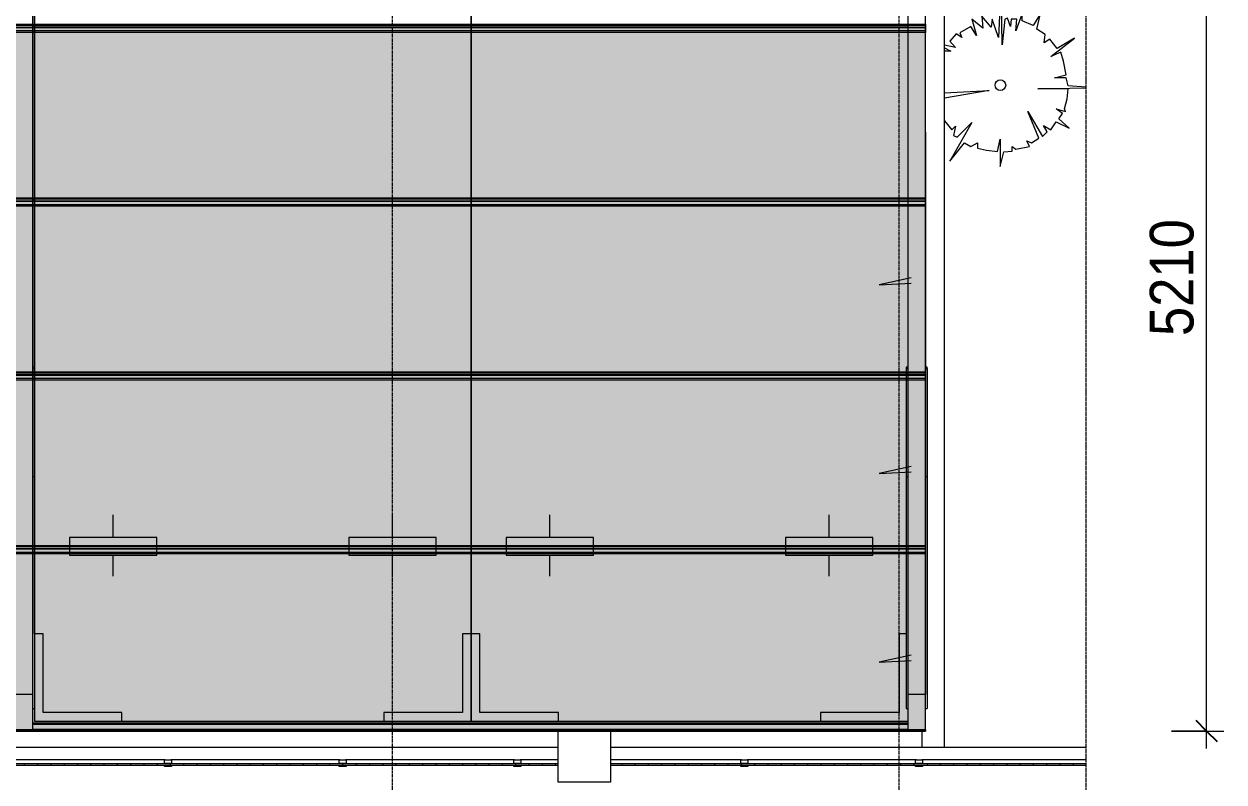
# Model space of a CAD drawing. Header units: millimetres. Extents: x -77355 to 26321, y -760 to 17156.
# Drawn here: x 19451 to 26321, y 7888 to 12227 of the extents above; entities that cross this region are included whole.
import ezdxf

# ---------------------------------------------------------------- set-up
doc = ezdxf.new("R2010")
doc.units = ezdxf.units.MM
for name, pattern in [('Dash - Tight', [4.5, 3, -1.5]), ('Grid Line', [22.225, 12.7, -3.175, 3.175, -3.175]), ('Hidden', [7.14375, 4.7625, -2.38125])]:
    doc.linetypes.add(name, pattern=pattern)
for name, color, linetype, lineweight in [('A-ANNO-DIMS', 211, 'Continuous', 9), ('A-ANNO-DIMS-100', 211, 'Continuous', 9), ('A-DETL-GENF-3', 10, 'Continuous', 9), ('A-DETL-GENF-4', 92, 'Dash - Tight', 9), ('A-DETL-GENF-5', 92, 'Hidden', 18), ('A-DETL-THIN', 151, 'Continuous', 9), ('A-FLOR-1', 192, 'Continuous', 9), ('A-FLOR-HRAL-3', 11, 'Continuous', 9), ('A-GLAZ-CURT-3', 52, 'Continuous', 9), ('A-GLAZ-CWMG-3', 51, 'Continuous', 9), ('A-WALL-2', 113, 'Continuous', 9), ('C-PRKG', 70, 'Continuous', 9), ('G-IMPT-1', 8, 'Continuous', 9), ('L-PLNT-1', 253, 'Continuous', 9), ('S-COLS-1', 52, 'Continuous', 9), ('S-GRID-1', 1, 'Grid Line', 9)]:
    doc.layers.add(name, color=color, linetype=linetype, lineweight=lineweight)
doc.layers.add('A-GLAZ-CWMG-4', color=51, linetype='Continuous', lineweight=9, transparency=0.5)
doc.styles.add('UTM Avo_1', font='', dxfattribs={"width": 0.9, "height": 250})
doc.styles.get('UTM Avo_1').set_extended_font_data('UTM Avo')
doc.dimstyles.new('1_Dim_chi_tiet_2_5_1', dxfattribs={"dimscale": 304.8, "dimtxt": 249.825237, "dimasz": 0.393701, "dimexe": 0.328084, "dimexo": 0.0625, "dimgap": 0.032808, "dimtad": 1, "dimdec": 0, "dimrnd": 5, "dimzin": 0, "dimdsep": 46, "dimtxsty": 'UTM Avo_1', "dimblk1": 'OBLIQUE', "dimblk2": 'OBLIQUE', "dimsah": 1, "dimcen": 0.09, "dimdle": 0.328084, "dimazin": 0, "dimtfac": 1, "dimtdec": 4, "dimtix": 1, "dimtmove": 0, "dimatfit": 3, "dimfxl": 0.656168, "dimfxlon": 1, "dimtvp": 1, "dimtolj": 1, "dimtzin": 0, "dimarcsym": 2})
pattern_1 = [(180, (609.6, 0), (-2e-15, 13), []), (90, (609.6, 0), (76, -5e-15), [])]
pattern_2 = [(63.321, (1193.5, -68.13), (-0.0041, 1010.9596), [353.567, -1909.264]), (63.321, (177.5, -68.13), (-0.0041, 1010.9596), [353.567, -1909.264]), (63.321, (1679.87, 127.2), (-0.0041, 1010.9596), [353.567, -1909.264]), (63.321, (663.87, 127.2), (-0.0041, 1010.9596), [353.567, -1909.264]), (63.321, (1606.26, 58.24), (-0.0041, 1010.9596), [353.567, -1909.264]), (63.321, (590.26, 58.24), (-0.0041, 1010.9596), [353.567, -1909.264]), (63.321, (1531.2, 453.1), (-0.0041, 1010.9596), [171.85, -2090.981]), (63.321, (515.2, 453.1), (-0.0041, 1010.9596), [171.85, -2090.981]), (63.321, (1482.15, 392), (-0.0041, 1010.9596), [353.567, -1909.264]), (63.321, (466.15, 392), (-0.0041, 1010.9596), [353.567, -1909.264]), (63.321, (1490.8, 435.86), (-0.0041, 1010.9596), [353.567, -1909.264]), (63.321, (474.8, 435.86), (-0.0041, 1010.9596), [353.567, -1909.264]), (63.321, (1080.9, 243.4), (-0.0041, 1010.9596), [353.567, -1909.264]), (63.321, (64.9, 243.4), (-0.0041, 1010.9596), [353.567, -1909.264]), (63.321, (1089.56, 295.1), (-0.0041, 1010.9596), [353.567, -1909.264]), (63.321, (73.56, 295.1), (-0.0041, 1010.9596), [353.567, -1909.264]), (63.321, (1091.9, 332.38), (-0.0041, 1010.9596), [353.567, -1909.264]), (63.321, (75.9, 332.38), (-0.0041, 1010.9596), [353.567, -1909.264])]

# ---------------------------------------------------------------- blocks, each defined once
blk = doc.blocks.new('NBS_CLDPhysicalSecuritySystems_MtlMeshPnlFncngSym_CLDModsecSecurusS3_InfillPanel - NBS_CLDPhysicalSecuritySystems_MtlMeshPnlFncngSym_CLDModsecSecurusS2_InfillPanel-2369496-TKCS_NHÀ XE 3 - MẶT BẰNG MÁI')
at = {"layer": 'A-FLOR-HRAL-3'}
h = blk.add_hatch(dxfattribs=at)
h.set_pattern_fill('FP_43', color=256, style=0, pattern_type=2)
h.set_pattern_definition(pattern_1)
h.paths.add_polyline_path([(3731.4, 6), (1279.3, 6), (1279.3, -6), (4000, -6), (4000, 6)])
for p, q in [((1279.3, 6), (4000, 6)), ((2214, 11), (2254, 11)), ((2214, 6), (2214, 11)), ((2254, 6), (2214, 6)), ((2254, 11), (2254, 6)), ((3214, 11), (3254, 11)), ((3214, 6), (3214, 11)), ((3254, 6), (3214, 6)), ((3254, 11), (3254, 6)), ((4000, -6), (1279.3, -6)), ((1279.3, -27), (2218, -27)), ((2214, -6), (2254, -6)), ((2214, -23), (2214, -6)), ((2250, -27), (2218, -27)), ((2250, -27), (3218, -27)), ((2254, -6), (2254, -23)), ((3214, -6), (3254, -6)), ((3214, -23), (3214, -6)), ((3250, -27), (3218, -27)), ((3250, -27), (4000, -27)), ((3254, -6), (3254, -23))]:
    blk.add_line(p, q, dxfattribs=at)
for centre, start, end in [((2218, -23), 180, 270), ((2250, -23), 270, 0), ((3218, -23), 180, 270), ((3250, -23), 270, 360)]:
    blk.add_arc(centre, 4, start, end, dxfattribs=at)
blk = doc.blocks.new('NBS_CLDPhysicalSecuritySystems_MtlMeshPnlFncngSym_CLDModsecSecurusS3_InfillPanel - NBS_CLDPhysicalSecuritySystems_MtlMeshPnlFncngSym_CLDModsecSecurusS2_InfillPanel-V48-TKCS_NHÀ XE 3 - MẶT BẰNG MÁI')
at = {"layer": 'A-FLOR-HRAL-3'}
h = blk.add_hatch(dxfattribs=at)
h.set_pattern_fill('FP_43', color=256, style=0, pattern_type=2)
h.set_pattern_definition(pattern_1)
h.paths.add_polyline_path([(4000, 6), (0, 6), (0, -6), (4000, -6)])
for p, q in [((0, 6), (4000, 6)), ((214, 11), (254, 11)), ((214, 6), (214, 11)), ((254, 6), (214, 6)), ((254, 11), (254, 6)), ((1214, 11), (1254, 11)), ((1214, 6), (1214, 11)), ((1254, 6), (1214, 6)), ((1254, 11), (1254, 6)), ((2214, 11), (2254, 11)), ((2214, 6), (2214, 11)), ((2254, 6), (2214, 6)), ((2254, 11), (2254, 6)), ((3214, 11), (3254, 11)), ((3214, 6), (3214, 11)), ((3254, 6), (3214, 6)), ((3254, 11), (3254, 6)), ((4000, -6), (0, -6)), ((0, -27), (218, -27)), ((214, -6), (254, -6)), ((214, -23), (214, -6)), ((250, -27), (218, -27)), ((250, -27), (1218, -27)), ((254, -6), (254, -23)), ((1214, -6), (1254, -6)), ((1214, -23), (1214, -6)), ((1250, -27), (1218, -27)), ((1250, -27), (2218, -27)), ((1254, -6), (1254, -23)), ((2214, -6), (2254, -6)), ((2214, -23), (2214, -6)), ((2250, -27), (2218, -27)), ((2250, -27), (3218, -27)), ((2254, -6), (2254, -23)), ((3214, -6), (3254, -6)), ((3214, -23), (3214, -6)), ((3250, -27), (3218, -27)), ((3250, -27), (4000, -27)), ((3254, -6), (3254, -23))]:
    blk.add_line(p, q, dxfattribs=at)
for centre, start, end in [((218, -23), 180, 270), ((250, -23), 270, 0), ((1218, -23), 180, 270), ((1250, -23), 270, 0), ((2218, -23), 180, 270), ((2250, -23), 270, 0), ((3218, -23), 180, 270), ((3250, -23), 270, 360)]:
    blk.add_arc(centre, 4, start, end, dxfattribs=at)
blk = doc.blocks.new('CAY MAI VAN PHUC - CAY DUC SOC_dwg-V51-TKCS_NHÀ XE 3 - MẶT BẰNG MÁI')
at = {"layer": 'G-IMPT-1', "flags": 128}
for points in [[(32.8, 479.5), (12.9, 293.4), (6.2, 771.8), (-13.8, 346.6), (-60.3, 479.5), (-67, 419.7), (-133.5, 499.4), (-126.8, 413), (-206.6, 479.5), (-173.4, 359.9), (-213.3, 426.3), (-293.1, 379.8), (-279.8, 346.6), (-319.7, 373.2), (-366.2, 320), (-326.3, 273.5), (-404.1, 291.2)], [(620.4, -14.7), (491.7, -5.6), (478.4, 54.2), (391.9, 54.2), (478.4, 74.2), (458.4, 173.8), (438.5, 240.3), (365.3, 207.1), (538.2, 340), (411.9, 266.9), (358.7, 333.3), (318.8, 306.7), (325.4, 366.5), (265.6, 406.4), (292.2, 519.4), (239, 433), (159.2, 466.2), (159.2, 519.4), (112.6, 393.1), (119.3, 479.5), (79.4, 479.5), (72.7, 426.3), (52.8, 486.1), (32.8, 479.5)], [(-404.1, 270.5), (-359.6, 246.9), (-404.1, 246.9)], [(-404.1, -258), (-352.9, -324.5), (-326.3, -297.9), (-339.6, -364.4), (-313, -377.6), (-206.6, -271.3), (-366.2, -550.4), (-259.8, -417.5), (-213.3, -444.1), (-166.7, -417.5), (-166.7, -457.4), (-100.2, -470.7), (-19.9, -481.4), (-0.5, -390.9), (-0.5, -590.3), (26.2, -484), (86, -477.3), (86, -444.1), (112.6, -464), (212.4, -444.1), (192.4, -404.2), (225.7, -417.5), (278.9, -384.3), (199.1, -191.6), (305.5, -371), (338.7, -337.8), (312.1, -291.3), (365.3, -324.5), (405.2, -264.7), (498.3, -311.2), (425.2, -244.8), (451.8, -204.9), (405.2, -171.7), (471.7, -191.6), (465.1, -171.7), (485, -98.6), (491.7, -25.5), (272.2, -25.5), (620.4, -19.8)], [(-404.1, -55), (-80.3, -38.8), (-404.1, -93.6)]]:
    blk.add_lwpolyline(points, dxfattribs=at)
at = {"layer": 'G-IMPT-1'}
blk.add_circle((0, 0), 38.6, dxfattribs=at)
blk = doc.blocks.new('CAY MAI VAN PHUC - CAY BONG TRANG-V52-TKCS_NHÀ XE 3 - MẶT BẰNG MÁI')
at = {"xscale": 0.7894736842105263, "yscale": 0.7894736842105263, "zscale": 0.7894736842105263}
blk.add_blockref('CAY MAI VAN PHUC - CAY DUC SOC_dwg-V51-TKCS_NHÀ XE 3 - MẶT BẰNG MÁI', (0, 0), dxfattribs=at)
blk = doc.blocks.new('CAY MAI VAN PHUC - CAY DUC SOC_dwg-2256080-TKCS_NHÀ XE 3 - MẶT BẰNG MÁI')
at = {"layer": 'G-IMPT-1', "flags": 128}
blk.add_lwpolyline([(-646.3, -29.5), (-878.3, -78.6), (-646.3, -67.1)], dxfattribs=at)
blk = doc.blocks.new('CAY MAI VAN PHUC - CAY BONG TRANG-2256081-TKCS_NHÀ XE 3 - MẶT BẰNG MÁI')
at = {"xscale": 0.7894736842105263, "yscale": 0.7894736842105263, "zscale": 0.7894736842105263}
blk.add_blockref('CAY MAI VAN PHUC - CAY DUC SOC_dwg-2256080-TKCS_NHÀ XE 3 - MẶT BẰNG MÁI', (0, 0), dxfattribs=at)
blk = doc.blocks.new('TRỤ ĐỂ XE ĐẦU HỒI - TRỤ ĐỂ XE ĐẦU HỒI-V55-TKCS_NHÀ XE 3 - MẶT BẰNG MÁI')
at = {"layer": 'S-COLS-1'}
for p, q in [((-60, -1349.5), (-60, -20)), ((-50, -20), (-60, -20)), ((60, -20), (50, -20)), ((60, -906), (60, -20)), ((-50, -100), (-50, -906)), ((50, -906), (50, -100)), ((-50, -906), (-50, -934.2)), ((-50, -934.2), (-50, -935.4)), ((-50, -935.4), (-50, -953.7)), ((-50, -953.7), (-50, -1901)), ((50, -934.2), (50, -906)), ((50, -935.4), (50, -934.2)), ((50, -953.7), (50, -935.4)), ((50, -1901), (50, -953.7)), ((60, -934.2), (60, -906)), ((60, -935.4), (60, -934.2)), ((60, -953.7), (60, -935.4)), ((60, -1349.5), (60, -953.7)), ((-60, -1966.3), (-60, -1349.5)), ((-50, -1349.5), (-60, -1349.5)), ((60, -1349.5), (50, -1349.5)), ((60, -1901), (60, -1349.5)), ((-50, -1901), (-50, -1929.3)), ((50, -1929.3), (50, -1901)), ((60, -1929.3), (60, -1901)), ((-50, -1966.3), (-60, -1966.3)), ((-60, -1966.3), (-60, -1975.4)), ((-60, -1975.4), (-50, -1975.4)), ((-50, -1929.3), (-50, -1930.5)), ((-50, -1930.5), (-50, -1948.8)), ((-50, -1948.8), (-50, -2896.1)), ((50, -1930.5), (50, -1929.3)), ((50, -1948.8), (50, -1930.5)), ((50, -2896.1), (50, -1948.8)), ((60, -1966.3), (50, -1966.3)), ((50, -1975.4), (60, -1975.4)), ((60, -1930.5), (60, -1929.3)), ((60, -1948.8), (60, -1930.5)), ((60, -1966.3), (60, -1948.8)), ((60, -1975.4), (60, -1966.3)), ((-50, -2896.1), (-50, -2924.3)), ((-50, -2924.3), (-50, -2925.5)), ((-50, -2925.6), (-50, -2943.8)), ((-50, -2943.8), (-50, -3891.1)), ((50, -2924.3), (50, -2896.1)), ((50, -2925.5), (50, -2924.3)), ((50, -2943.8), (50, -2925.6)), ((50, -3891.1), (50, -2943.8)), ((-50, -3891.1), (-50, -3938.9)), ((50, -3938.9), (50, -3891.1)), ((-50, -3938.9), (-50, -5051.2)), ((50, -5051.2), (50, -3938.9))]:
    blk.add_line(p, q, dxfattribs=at)
blk = doc.blocks.new('TRỤ ĐỂ XE ĐẦU HỒI - TRỤ ĐỂ XE ĐẦU HỒI-V59-TKCS_NHÀ XE 3 - MẶT BẰNG MÁI')
at = {"layer": 'S-COLS-1'}
for p, q in [((-60, -906), (-60, -20)), ((-50, -20), (-60, -20)), ((-50, -100), (-50, -906)), ((-60, -934.2), (-60, -906)), ((-60, -935.4), (-60, -934.2)), ((-60, -953.7), (-60, -935.4)), ((-60, -1349.5), (-60, -953.7)), ((-50, -906), (-50, -934.2)), ((-50, -934.2), (-50, -935.4)), ((-50, -935.4), (-50, -953.7)), ((-50, -953.7), (-50, -1901)), ((-60, -1901), (-60, -1349.5)), ((-50, -1349.5), (-60, -1349.5)), ((-60, -1929.3), (-60, -1901)), ((-50, -1901), (-50, -1929.3)), ((-60, -1930.5), (-60, -1929.3)), ((-60, -1948.8), (-60, -1930.5)), ((-60, -1966.3), (-60, -1948.8)), ((-50, -1966.3), (-60, -1966.3)), ((-60, -1966.3), (-60, -1975.4)), ((-60, -1975.4), (-50, -1975.4)), ((-50, -1929.3), (-50, -1930.5)), ((-50, -1930.5), (-50, -1948.8)), ((-50, -1948.8), (-50, -2896.1)), ((-50, -2896.1), (-50, -2924.3)), ((-50, -2924.3), (-50, -2925.5)), ((-50, -2925.6), (-50, -2943.8)), ((-50, -2943.8), (-50, -3891.1)), ((-50, -3891.1), (-50, -3938.9)), ((-50, -3938.9), (-50, -5051.2))]:
    blk.add_line(p, q, dxfattribs=at)
blk = doc.blocks.new('System Panel - Glazed-2550684-TKCS_NHÀ XE 3 - MẶT BẰNG MÁI')
at = {"layer": 'A-GLAZ-CURT-3'}
h = blk.add_hatch(dxfattribs=at)
h.set_pattern_fill('FP_45', color=256, style=0, pattern_type=2)
h.set_pattern_definition([(11.254, (1193.51, 9366.73), (0.00023, 101.08576), [161.862, -874.057]), (11.254, (177.51, 9366.73), (0.00023, 101.08576), [161.862, -874.057]), (11.254, (1679.87, 9386.26), (0.00023, 101.08576), [161.862, -874.057]), (11.254, (663.87, 9386.26), (0.00023, 101.08576), [161.862, -874.057]), (11.254, (1606.26, 9379.37), (0.00023, 101.08576), [161.862, -874.057]), (11.254, (590.26, 9379.37), (0.00023, 101.08576), [161.862, -874.057]), (11.254, (1531.22, 9418.85), (0.00023, 101.08576), [78.673, -957.247]), (11.254, (515.22, 9418.85), (0.00023, 101.08576), [78.673, -957.247]), (11.254, (1482.15, 9412.74), (0.00023, 101.08576), [161.862, -874.057]), (11.254, (466.15, 9412.74), (0.00023, 101.08576), [161.862, -874.057]), (11.254, (1490.81, 9417.13), (0.00023, 101.08576), [161.862, -874.057]), (11.254, (474.81, 9417.13), (0.00023, 101.08576), [161.862, -874.057]), (11.254, (1080.9, 9397.88), (0.00023, 101.08576), [161.862, -874.057]), (11.254, (64.9, 9397.88), (0.00023, 101.08576), [161.862, -874.057]), (11.254, (1089.56, 9403.05), (0.00023, 101.08576), [161.862, -874.057]), (11.254, (73.56, 9403.05), (0.00023, 101.08576), [161.862, -874.057]), (11.254, (1091.89, 9406.78), (0.00023, 101.08576), [161.862, -874.057]), (11.254, (75.89, 9406.78), (0.00023, 101.08576), [161.862, -874.057])])
h.paths.add_polyline_path([(115103.5, 9222.5), (115103.5, 9223.7), (89452.6, 9223.7), (89452.6, 9222.5), (112703.5, 9222.5)])
h = blk.add_hatch(dxfattribs=at)
h.set_pattern_fill('FP_44', color=256, style=0, pattern_type=2)
h.set_pattern_definition(pattern_2)
h.paths.add_polyline_path([(115103.5, 8187.6), (115103.5, 8188.2), (115003.5, 8188.2), (115003.5, 8227), (109993.3, 8227), (109993.3, 8188.2), (109893.3, 8188.2), (109893.3, 8227), (104883.1, 8227), (104883.1, 8188.2), (104783.1, 8188.2), (104783.1, 8227), (99772.9, 8227), (99772.9, 8188.2), (99672.9, 8188.2), (99672.9, 8227), (94662.8, 8227), (94662.8, 8188.2), (94562.8, 8188.2), (94562.8, 8227), (89552.6, 8227), (89552.6, 8188.2), (115003.5, 8187.6)])
h.paths.add_polyline_path([(115103.5, 9194.2), (115103.5, 9222.5), (89452.6, 9222.5), (89452.6, 9194.2), (112703.5, 9194.2)])
h = blk.add_hatch(dxfattribs=at)
h.set_pattern_fill('FP_44', color=256, style=0, pattern_type=2)
h.set_pattern_definition(pattern_2)
h.paths.add_polyline_path([(102302.8, 8227), (104783.1, 8227), (104783.1, 8388.2), (104883.1, 8388.2), (104883.1, 8227), (109893.3, 8227), (109893.3, 8388.2), (109993.3, 8388.2), (109993.3, 8227), (115003.5, 8227), (115003.5, 8388.2), (115103.5, 8388.2), (115103.5, 9194.2), (89452.6, 9194.2), (89452.6, 8388.2), (89552.6, 8388.2), (89552.6, 8227), (94562.8, 8227), (94562.8, 8388.2), (94662.8, 8388.2), (94662.8, 8227), (99672.9, 8227), (99672.9, 8388.2), (99772.9, 8388.2), (99772.9, 8227), (100569.4, 8227)])
for p, q in [((89452.6, 9223.7), (115103.5, 9223.7)), ((115103.5, 9222.5), (89452.6, 9222.5)), ((115103.5, 9223.7), (115103.5, 9222.5)), ((115103.5, 9223.7), (115103.5, 9222.5)), ((115103.5, 9194.2), (115103.5, 9222.5)), ((115103.5, 9222.5), (115103.5, 9194.2)), ((115103.5, 8388.2), (115103.5, 9194.2)), ((115103.5, 9194.2), (115103.5, 8388.2)), ((89452.6, 8187.6), (115103.5, 8187.6)), ((115003.5, 8188.8), (109993.3, 8188.8))]:
    blk.add_line(p, q, dxfattribs=at)
blk = doc.blocks.new('Rectangular Mullion - 40 x 80mm-2358311-TKCS_NHÀ XE 3 - MẶT BẰNG MÁI')
at = {"layer": 'A-GLAZ-CWMG-4'}
blk.add_hatch(color=256, dxfattribs=at).paths.add_polyline_path([(115103.5, 8179.3), (115103.5, 8188.2), (115003.5, 8188.2), (115003.5, 8219.1), (109993.3, 8219.1), (109993.3, 8188.2), (109893.3, 8188.2), (109893.3, 8219.1), (104883.1, 8219.1), (104883.1, 8188.2), (104783.1, 8188.2), (104783.1, 8219.1), (99772.9, 8219.1), (99772.9, 8188.2), (99672.9, 8188.2), (99672.9, 8219.1), (94662.8, 8219.1), (94662.8, 8188.2), (94562.8, 8188.2), (94562.8, 8219.1), (89552.6, 8219.1), (89552.6, 8188.2), (89452.6, 8188.2), (89452.6, 8179.3), (115003.5, 8179.3)])
h = blk.add_hatch(color=256, dxfattribs=at)
h.paths.add_polyline_path([(115003.5, 8219.1), (115003.5, 8227), (109993.3, 8227), (109993.3, 8219.1), (114436.9, 8219.1)])
h.paths.add_polyline_path([(109893.3, 8219.1), (109893.3, 8227), (104883.1, 8227), (104883.1, 8219.1), (109236.6, 8219.1)])
h.paths.add_polyline_path([(104783.1, 8219.1), (104783.1, 8227), (99772.9, 8227), (99772.9, 8219.1), (104036.3, 8219.1)])
h.paths.add_polyline_path([(99672.9, 8219.1), (99672.9, 8227), (94662.8, 8227), (94662.8, 8219.1), (98835.9, 8219.1)])
h.paths.add_polyline_path([(94562.8, 8219.1), (94562.8, 8227), (89552.6, 8227), (89552.6, 8219.1), (93635.6, 8219.1)])
at = {"layer": 'A-GLAZ-CWMG-3'}
for p, q in [((115103.5, 8187.2), (89452.6, 8187.2)), ((89452.6, 8179.3), (115103.5, 8179.3)), ((109993.3, 8227), (115003.5, 8227)), ((109993.3, 8219.1), (115003.5, 8219.1)), ((115103.5, 8188.2), (115103.5, 8179.3)), ((115103.5, 8179.3), (115103.5, 8187.2))]:
    blk.add_line(p, q, dxfattribs=at)
blk = doc.blocks.new('System Panel - Glazed-2358310-TKCS_NHÀ XE 3 - MẶT BẰNG MÁI')
at = {"layer": 'A-GLAZ-CURT-3'}
h = blk.add_hatch(dxfattribs=at)
h.set_pattern_fill('FP_46', color=256, style=0, pattern_type=2)
h.set_pattern_definition([(11.254, (1193.51, 10361.77), (0.00023, 101.08576), [161.862, -874.057]), (11.254, (177.51, 10361.77), (0.00023, 101.08576), [161.862, -874.057]), (11.254, (1679.87, 10381.3), (0.00023, 101.08576), [161.862, -874.057]), (11.254, (663.87, 10381.3), (0.00023, 101.08576), [161.862, -874.057]), (11.254, (1606.26, 10374.41), (0.00023, 101.08576), [161.862, -874.057]), (11.254, (590.26, 10374.41), (0.00023, 101.08576), [161.862, -874.057]), (11.254, (1531.22, 10413.89), (0.00023, 101.08576), [78.673, -957.247]), (11.254, (515.22, 10413.89), (0.00023, 101.08576), [78.673, -957.247]), (11.254, (1482.15, 10407.78), (0.00023, 101.08576), [161.862, -874.057]), (11.254, (466.15, 10407.78), (0.00023, 101.08576), [161.862, -874.057]), (11.254, (1490.81, 10412.165), (0.00023, 101.08576), [161.862, -874.057]), (11.254, (474.81, 10412.165), (0.00023, 101.08576), [161.862, -874.057]), (11.254, (1080.9, 10392.92), (0.00023, 101.08576), [161.862, -874.057]), (11.254, (64.9, 10392.92), (0.00023, 101.08576), [161.862, -874.057]), (11.254, (1089.56, 10398.09), (0.00023, 101.08576), [161.862, -874.057]), (11.254, (73.56, 10398.09), (0.00023, 101.08576), [161.862, -874.057]), (11.254, (1091.89, 10401.82), (0.00023, 101.08576), [161.862, -874.057]), (11.254, (75.89, 10401.82), (0.00023, 101.08576), [161.862, -874.057])])
h.paths.add_polyline_path([(115103.5, 10217.5), (115103.5, 10218.7), (89452.6, 10218.7), (89452.6, 10217.5), (112703.5, 10217.5)])
h = blk.add_hatch(dxfattribs=at)
h.set_pattern_fill('FP_44', color=256, style=0, pattern_type=2)
h.set_pattern_definition(pattern_2)
h.paths.add_polyline_path([(115103.5, 9222.5), (115103.5, 9242), (89452.6, 9242), (89452.6, 9222.5), (112703.5, 9222.5)])
h.paths.add_polyline_path([(91902.1, 10189.3), (115103.5, 10189.3), (115103.5, 10217.5), (89452.6, 10217.5), (89452.6, 10189.3)])
h = blk.add_hatch(dxfattribs=at)
h.set_pattern_fill('FP_44', color=256, style=0, pattern_type=2)
h.set_pattern_definition(pattern_2)
h.paths.add_polyline_path([(112703.5, 9242), (115103.5, 9242), (115103.5, 10189.3), (89452.6, 10189.3), (89452.6, 9242), (109236.6, 9242)])
for p, q in [((89452.6, 10218.7), (115103.5, 10218.7)), ((115103.5, 10217.5), (89452.6, 10217.5)), ((115103.5, 10218.7), (115103.5, 10217.5)), ((115103.5, 10218.7), (115103.5, 10217.5)), ((115103.5, 10189.3), (115103.5, 10217.5)), ((115103.5, 10217.5), (115103.5, 10189.3)), ((115103.5, 9242.4), (115103.5, 10189.3)), ((115103.5, 10189.3), (115103.5, 9242)), ((115103.5, 9223.7), (89452.6, 9223.7)), ((89452.6, 9222.5), (115103.5, 9222.5)), ((115103.5, 9222.5), (115103.5, 9242)), ((115103.5, 9242), (115103.5, 9223.7)), ((115103.5, 9223.7), (115103.5, 9222.5))]:
    blk.add_line(p, q, dxfattribs=at)
blk = doc.blocks.new('System Panel - Glazed-V60-TKCS_NHÀ XE 3 - MẶT BẰNG MÁI')
at = {"layer": 'A-GLAZ-CURT-3'}
h = blk.add_hatch(dxfattribs=at)
h.set_pattern_fill('FP_47', color=256, style=0, pattern_type=2)
h.set_pattern_definition([(11.254, (1193.51, 11356.81), (0.00023, 101.08576), [161.862, -874.057]), (11.254, (177.51, 11356.81), (0.00023, 101.08576), [161.862, -874.057]), (11.254, (1679.87, 11376.34), (0.00023, 101.08576), [161.862, -874.057]), (11.254, (663.87, 11376.34), (0.00023, 101.08576), [161.862, -874.057]), (11.254, (1606.26, 11369.445), (0.00023, 101.08576), [161.862, -874.057]), (11.254, (590.26, 11369.445), (0.00023, 101.08576), [161.862, -874.057]), (11.254, (1531.22, 11408.93), (0.00023, 101.08576), [78.673, -957.247]), (11.254, (515.22, 11408.93), (0.00023, 101.08576), [78.673, -957.247]), (11.254, (1482.15, 11402.82), (0.00023, 101.08576), [161.862, -874.057]), (11.254, (466.15, 11402.82), (0.00023, 101.08576), [161.862, -874.057]), (11.254, (1490.81, 11407.2), (0.00023, 101.08576), [161.862, -874.057]), (11.254, (474.81, 11407.2), (0.00023, 101.08576), [161.862, -874.057]), (11.254, (1080.9, 11387.96), (0.00023, 101.08576), [161.862, -874.057]), (11.254, (64.9, 11387.96), (0.00023, 101.08576), [161.862, -874.057]), (11.254, (1089.56, 11393.13), (0.00023, 101.08576), [161.862, -874.057]), (11.254, (73.56, 11393.13), (0.00023, 101.08576), [161.862, -874.057]), (11.254, (1091.89, 11396.86), (0.00023, 101.08576), [161.862, -874.057]), (11.254, (75.89, 11396.86), (0.00023, 101.08576), [161.862, -874.057])])
h.paths.add_polyline_path([(115103.5, 11212.5), (115103.5, 11213.7), (89452.6, 11213.7), (89452.6, 11212.5), (112703.5, 11212.5)])
h = blk.add_hatch(dxfattribs=at)
h.set_pattern_fill('FP_44', color=256, style=0, pattern_type=2)
h.set_pattern_definition(pattern_2)
h.paths.add_polyline_path([(115103.5, 10217.5), (115103.5, 10237), (89452.6, 10237), (89452.6, 10217.5), (112703.5, 10217.5)])
h.paths.add_polyline_path([(91902.1, 11184.3), (115103.5, 11184.3), (115103.5, 11212.5), (89452.6, 11212.5), (89452.6, 11184.3)])
h = blk.add_hatch(dxfattribs=at)
h.set_pattern_fill('FP_44', color=256, style=0, pattern_type=2)
h.set_pattern_definition(pattern_2)
h.paths.add_polyline_path([(112703.5, 10237), (115103.5, 10237), (115103.5, 11184.3), (89452.6, 11184.3), (89452.6, 10237), (109236.6, 10237)])
for p, q in [((89452.6, 11213.7), (115103.5, 11213.7)), ((115103.5, 11212.5), (89452.6, 11212.5)), ((115103.5, 11213.7), (115103.5, 11212.5)), ((115103.5, 11213.7), (115103.5, 11212.5)), ((115103.5, 11184.3), (115103.5, 11212.5)), ((115103.5, 11212.5), (115103.5, 11184.3)), ((115103.5, 10237.4), (115103.5, 11184.3)), ((115103.5, 11184.3), (115103.5, 10237)), ((115103.5, 10217.5), (115103.5, 10237)), ((115103.5, 10237), (115103.5, 10218.7)), ((115103.5, 10218.7), (89452.6, 10218.7)), ((89452.6, 10217.5), (115103.5, 10217.5)), ((115103.5, 10218.7), (115103.5, 10217.5))]:
    blk.add_line(p, q, dxfattribs=at)
blk = doc.blocks.new('System Panel - Glazed-V61-TKCS_NHÀ XE 3 - MẶT BẰNG MÁI')
at = {"layer": 'A-GLAZ-CURT-3'}
h = blk.add_hatch(dxfattribs=at)
h.set_pattern_fill('FP_44', color=256, style=0, pattern_type=2)
h.set_pattern_definition(pattern_2)
h.paths.add_polyline_path([(115103.5, 11212.5), (115103.5, 11232.1), (89452.6, 11232.1), (89452.6, 11212.5), (112703.5, 11212.5)])
h.paths.add_polyline_path([(115103.5, 12179.3), (115103.5, 12207.6), (89452.6, 12207.6), (89452.6, 12179.3), (112703.5, 12179.3)])
h = blk.add_hatch(dxfattribs=at)
h.set_pattern_fill('FP_44', color=256, style=0, pattern_type=2)
h.set_pattern_definition(pattern_2)
h.paths.add_polyline_path([(102302.8, 11232.1), (115103.5, 11232.1), (115103.5, 12179.3), (89452.6, 12179.3), (89452.6, 11232.1), (98835.9, 11232.1)])
h = blk.add_hatch(dxfattribs=at)
h.set_pattern_fill('FP_48', color=256, style=0, pattern_type=2)
h.set_pattern_definition([(11.254, (1193.51, 12351.85), (0.00023, 101.08576), [161.862, -874.057]), (11.254, (177.51, 12351.85), (0.00023, 101.08576), [161.862, -874.057]), (11.254, (1679.87, 12371.38), (0.00023, 101.08576), [161.862, -874.057]), (11.254, (663.87, 12371.38), (0.00023, 101.08576), [161.862, -874.057]), (11.254, (1606.26, 12364.48), (0.00023, 101.08576), [161.862, -874.057]), (11.254, (590.26, 12364.48), (0.00023, 101.08576), [161.862, -874.057]), (11.254, (1531.22, 12403.96), (0.00023, 101.08576), [78.673, -957.247]), (11.254, (515.22, 12403.96), (0.00023, 101.08576), [78.673, -957.247]), (11.254, (1482.15, 12397.85), (0.00023, 101.08576), [161.862, -874.057]), (11.254, (466.15, 12397.85), (0.00023, 101.08576), [161.862, -874.057]), (11.254, (1490.81, 12402.24), (0.00023, 101.08576), [161.862, -874.057]), (11.254, (474.81, 12402.24), (0.00023, 101.08576), [161.862, -874.057]), (11.254, (1080.9, 12383), (0.00023, 101.08576), [161.862, -874.057]), (11.254, (64.9, 12383), (0.00023, 101.08576), [161.862, -874.057]), (11.254, (1089.56, 12388.17), (0.00023, 101.08576), [161.862, -874.057]), (11.254, (73.56, 12388.17), (0.00023, 101.08576), [161.862, -874.057]), (11.254, (1091.89, 12391.89), (0.00023, 101.08576), [161.862, -874.057]), (11.254, (75.89, 12391.89), (0.00023, 101.08576), [161.862, -874.057])])
h.paths.add_polyline_path([(115103.5, 12207.6), (115103.5, 12208.6), (112703.5, 12207.6)])
for p, q in [((115103.5, 12207.6), (89452.6, 12207.6)), ((109993.3, 12208.8), (115003.5, 12208.8)), ((115103.5, 12179.3), (115103.5, 12207.6)), ((115103.5, 11232.1), (115103.5, 12179.3)), ((115103.5, 11608.7), (115103.5, 11232.1)), ((115103.5, 11213.7), (89452.6, 11213.7)), ((89452.6, 11212.5), (115103.5, 11212.5)), ((115103.5, 11212.5), (115103.5, 11232.1)), ((115103.5, 11232.1), (115103.5, 11213.7)), ((115103.5, 11213.7), (115103.5, 11212.5))]:
    blk.add_line(p, q, dxfattribs=at)
blk = doc.blocks.new('System Panel - Glazed-V62-TKCS_NHÀ XE 3 - MẶT BẰNG MÁI')
at = {"layer": 'A-GLAZ-CURT-3'}
h = blk.add_hatch(dxfattribs=at)
h.set_pattern_fill('FP_44', color=256, style=0, pattern_type=2)
h.set_pattern_definition(pattern_2)
h.paths.add_polyline_path([(115103.5, 12207.6), (115103.5, 12227.1), (89452.6, 12227.1), (89452.6, 12207.6), (112703.5, 12207.6)])
for p, q in [((89452.6, 12207.6), (115103.5, 12207.6)), ((115003.5, 12208.8), (109993.3, 12208.8)), ((115103.5, 12207.6), (115103.5, 12227.1))]:
    blk.add_line(p, q, dxfattribs=at)
blk = doc.blocks.new('Rectangular Mullion - 40 x 80mm-2358318-TKCS_NHÀ XE 3 - MẶT BẰNG MÁI')
at = {"layer": 'A-GLAZ-CWMG-4'}
for points in [[(115103.5, 9234), (115103.5, 9242), (89452.6, 9242), (89452.6, 9234), (112703.5, 9234)], [(115103.5, 9194.2), (115103.5, 9234), (89452.6, 9234), (89452.6, 9194.2), (112703.5, 9194.2)]]:
    blk.add_hatch(color=256, dxfattribs=at).paths.add_polyline_path(points)
at = {"layer": 'A-GLAZ-CWMG-3'}
for p, q in [((89452.6, 9242), (115103.5, 9242)), ((115103.5, 9234), (89452.6, 9234)), ((115103.5, 9242), (115103.5, 9234)), ((115103.5, 9202.2), (115103.5, 9242)), ((115103.5, 9234), (115103.5, 9194.2)), ((115103.5, 9202.2), (89452.6, 9202.2)), ((115103.5, 9194.2), (89452.6, 9194.2)), ((115103.5, 9194.2), (115103.5, 9202.2))]:
    blk.add_line(p, q, dxfattribs=at)
blk = doc.blocks.new('xe oto1 - xe oto-612721-TKCS_NHÀ XE 3 - MẶT BẰNG MÁI')
at = {"layer": 'C-PRKG'}
for p, q in [((-2000, 5000), (-2500, 5000)), ((0, 5000), (-2500, 5000)), ((-2450, 4500), (-2450, 4950)), ((-2450, 4950), (-2000, 4950)), ((-2000, 4950), (-2000, 5000)), ((0, 5000), (-500, 5000)), ((-500, 5000), (-500, 4950)), ((-500, 4950), (-50, 4950)), ((-50, 4950), (-50, 4500)), ((0, 4500), (0, 5000)), ((0, 4042.7), (0, 5000)), ((-2490, 4500), (-2450, 4500)), ((-50, 4500), (0, 4500)), ((0, 4042.7), (0, 4500)), ((0, 4500), (0, 4042.7)), ((-2050, 4170), (-2050, 4050)), ((-2050, 4170), (-2050, 4050)), ((-450, 4170), (-450, 4050)), ((-450, 4170), (-450, 4050)), ((-2300, 4000), (-2380, 4000)), ((-2300, 4000), (-2380, 4000)), ((-1800, 4050), (-2300, 4050)), ((-2300, 4050), (-2300, 4042.7)), ((-2300, 4042.7), (-2300, 4014.5)), ((-2300, 4014.5), (-2300, 4013.3)), ((-2300, 4013.3), (-2300, 3995)), ((-2300, 3995), (-2300, 3950)), ((-1800, 4042.7), (-1800, 4050)), ((-1800, 4014.5), (-1800, 4042.7)), ((-1800, 4013.3), (-1800, 4014.5)), ((-1800, 3995), (-1800, 4013.3)), ((-1720, 4000), (-1800, 4000)), ((-1720, 4000), (-1800, 4000)), ((-1800, 3950), (-1800, 3995)), ((-700, 4000), (-780, 4000)), ((-700, 4000), (-780, 4000)), ((-200, 4050), (-700, 4050)), ((-700, 4050), (-700, 4042.7)), ((-700, 4042.7), (-700, 4014.5)), ((-700, 4014.5), (-700, 4013.3)), ((-700, 4013.3), (-700, 3995)), ((-700, 3995), (-700, 3950)), ((-200, 4042.7), (-200, 4050)), ((-200, 4014.5), (-200, 4042.7)), ((-200, 4013.3), (-200, 4014.5)), ((-200, 3995), (-200, 4013.3)), ((-120, 4000), (-200, 4000)), ((-120, 4000), (-200, 4000)), ((-200, 3950), (-200, 3995)), ((0, 4014.5), (0, 4042.7)), ((0, 4014.5), (0, 4042.7)), ((0, 4042.7), (0, 4014.5)), ((0, 4013.3), (0, 4014.5)), ((0, 4013.3), (0, 4014.5)), ((0, 4014.5), (0, 4013.3)), ((0, 3995), (0, 4013.3)), ((0, 3995), (0, 4013.3)), ((0, 4013.3), (0, 3995)), ((0, 3047.7), (0, 3995)), ((0, 3047.7), (0, 3995)), ((0, 3995), (0, 3047.7)), ((-2300, 3950), (-1800, 3950)), ((-2050, 3950), (-2050, 3820)), ((-2050, 3950), (-2050, 3820)), ((-700, 3950), (-200, 3950)), ((-450, 3950), (-450, 3820)), ((-450, 3950), (-450, 3820)), ((0, 3019.4), (0, 3047.7)), ((0, 3019.4), (0, 3047.7)), ((0, 3047.7), (0, 3019.4)), ((0, 3018.2), (0, 3019.4)), ((0, 3018.2), (0, 3019.4)), ((0, 3019.4), (0, 3018.2)), ((0, 2999.9), (0, 3018.2)), ((0, 2999.9), (0, 3018.2)), ((0, 3018.2), (0, 2999.9)), ((0, 2052.6), (0, 2999.9)), ((0, 2052.6), (0, 2999.9)), ((0, 2999.9), (0, 2052.6)), ((0, 2024.4), (0, 2052.6)), ((0, 2024.4), (0, 2052.6)), ((0, 2052.6), (0, 2024.4)), ((0, 2023.2), (0, 2024.4)), ((0, 2023.2), (0, 2024.4)), ((0, 2024.4), (0, 2023.2)), ((0, 2004.9), (0, 2023.2)), ((0, 2004.9), (0, 2023.2)), ((0, 2023.2), (0, 2004.9)), ((0, 1057.6), (0, 2004.9)), ((0, 1057.6), (0, 2004.9)), ((0, 2004.9), (0, 1057.6)), ((0, 1029.4), (0, 1057.6)), ((0, 1029.4), (0, 1057.6)), ((0, 1057.6), (0, 1029.4)), ((0, 1028.2), (0, 1029.4)), ((0, 1028.2), (0, 1029.4)), ((0, 1029.4), (0, 1028.2)), ((0, 1009.8), (0, 1028.2)), ((0, 1009.8), (0, 1028.2)), ((0, 1028.2), (0, 1009.8)), ((0, 34.3), (0, 1009.8)), ((0, 500), (0, 1009.8)), ((0, 1009.8), (0, 500))]:
    blk.add_line(p, q, dxfattribs=at)
blk = doc.blocks.new('xe oto1 - xe oto-V63-TKCS_NHÀ XE 3 - MẶT BẰNG MÁI')
at = {"layer": 'C-PRKG'}
for p, q in [((-2000, 5000), (-2500, 5000)), ((-2500, 5000), (-2500, 4500)), ((-2500, 5000), (-2500, 4042.7)), ((0, 5000), (-2500, 5000)), ((-2450, 4500), (-2450, 4950)), ((-2450, 4950), (-2000, 4950)), ((-2000, 4950), (-2000, 5000)), ((0, 5000), (-500, 5000)), ((-500, 5000), (-500, 4950)), ((-500, 4950), (-50, 4950)), ((-50, 4950), (-50, 4500)), ((0, 4500), (0, 5000)), ((0, 4042.7), (0, 5000)), ((-2500, 4500), (-2450, 4500)), ((-2500, 4042.7), (-2500, 4500)), ((-2500, 4500), (-2500, 4042.7)), ((-50, 4500), (0, 4500)), ((0, 4042.7), (0, 4500)), ((0, 4500), (0, 4042.7)), ((-2050, 4170), (-2050, 4050)), ((-2050, 4170), (-2050, 4050)), ((-450, 4170), (-450, 4050)), ((-450, 4170), (-450, 4050)), ((-2500, 4042.7), (-2500, 4014.5)), ((-2500, 4014.5), (-2500, 4042.7)), ((-2500, 4042.7), (-2500, 4014.5)), ((-2500, 4014.5), (-2500, 4013.3)), ((-2500, 4013.3), (-2500, 4014.5)), ((-2500, 4014.5), (-2500, 4013.3)), ((-2500, 4013.3), (-2500, 3995)), ((-2500, 3995), (-2500, 4013.3)), ((-2500, 4013.3), (-2500, 3995)), ((-2500, 3995), (-2500, 3047.7)), ((-2500, 3047.7), (-2500, 3995)), ((-2500, 3995), (-2500, 3047.7)), ((-2300, 4000), (-2380, 4000)), ((-2300, 4000), (-2380, 4000)), ((-1800, 4050), (-2300, 4050)), ((-2300, 4050), (-2300, 4042.7)), ((-2300, 4042.7), (-2300, 4014.5)), ((-2300, 4014.5), (-2300, 4013.3)), ((-2300, 4013.3), (-2300, 3995)), ((-2300, 3995), (-2300, 3950)), ((-1800, 4042.7), (-1800, 4050)), ((-1800, 4014.5), (-1800, 4042.7)), ((-1800, 4013.3), (-1800, 4014.5)), ((-1800, 3995), (-1800, 4013.3)), ((-1720, 4000), (-1800, 4000)), ((-1720, 4000), (-1800, 4000)), ((-1800, 3950), (-1800, 3995)), ((-700, 4000), (-780, 4000)), ((-700, 4000), (-780, 4000)), ((-200, 4050), (-700, 4050)), ((-700, 4050), (-700, 4042.7)), ((-700, 4042.7), (-700, 4014.5)), ((-700, 4014.5), (-700, 4013.3)), ((-700, 4013.3), (-700, 3995)), ((-700, 3995), (-700, 3950)), ((-200, 4042.7), (-200, 4050)), ((-200, 4014.5), (-200, 4042.7)), ((-200, 4013.3), (-200, 4014.5)), ((-200, 3995), (-200, 4013.3)), ((-120, 4000), (-200, 4000)), ((-120, 4000), (-200, 4000)), ((-200, 3950), (-200, 3995)), ((0, 4014.5), (0, 4042.7)), ((0, 4014.5), (0, 4042.7)), ((0, 4042.7), (0, 4014.5)), ((0, 4013.3), (0, 4014.5)), ((0, 4013.3), (0, 4014.5)), ((0, 4014.5), (0, 4013.3)), ((0, 3995), (0, 4013.3)), ((0, 3995), (0, 4013.3)), ((0, 4013.3), (0, 3995)), ((0, 3047.7), (0, 3995)), ((0, 3047.7), (0, 3995)), ((0, 3995), (0, 3047.7)), ((-2300, 3950), (-1800, 3950)), ((-2050, 3950), (-2050, 3820)), ((-2050, 3950), (-2050, 3820)), ((-700, 3950), (-200, 3950)), ((-450, 3950), (-450, 3820)), ((-450, 3950), (-450, 3820)), ((-2500, 3047.7), (-2500, 3019.4)), ((-2500, 3019.4), (-2500, 3047.7)), ((-2500, 3047.7), (-2500, 3019.4)), ((0, 3019.4), (0, 3047.7)), ((0, 3019.4), (0, 3047.7)), ((0, 3047.7), (0, 3019.4)), ((-2500, 3019.4), (-2500, 3018.2)), ((-2500, 3018.2), (-2500, 3019.4)), ((-2500, 3019.4), (-2500, 3018.2)), ((-2500, 3018.2), (-2500, 2999.9)), ((-2500, 2999.9), (-2500, 3018.2)), ((-2500, 3018.2), (-2500, 2999.9)), ((-2500, 2999.9), (-2500, 2052.6)), ((-2500, 2052.6), (-2500, 2999.9)), ((-2500, 2999.9), (-2500, 2052.6)), ((0, 3018.2), (0, 3019.4)), ((0, 3018.2), (0, 3019.4)), ((0, 3019.4), (0, 3018.2)), ((0, 2999.9), (0, 3018.2)), ((0, 2999.9), (0, 3018.2)), ((0, 3018.2), (0, 2999.9)), ((0, 2052.6), (0, 2999.9)), ((0, 2052.6), (0, 2999.9)), ((0, 2999.9), (0, 2052.6)), ((-2500, 2052.6), (-2500, 2024.4)), ((-2500, 2024.4), (-2500, 2052.6)), ((-2500, 2052.6), (-2500, 2024.4)), ((-2500, 2024.4), (-2500, 2023.2)), ((-2500, 2023.2), (-2500, 2024.4)), ((-2500, 2024.4), (-2500, 2023.2)), ((-2500, 2023.2), (-2500, 2004.9)), ((-2500, 2004.9), (-2500, 2023.2)), ((-2500, 2023.2), (-2500, 2004.9)), ((-2500, 2004.9), (-2500, 1057.6)), ((-2500, 1057.6), (-2500, 2004.9)), ((-2500, 2004.9), (-2500, 1057.6)), ((0, 2024.4), (0, 2052.6)), ((0, 2024.4), (0, 2052.6)), ((0, 2052.6), (0, 2024.4)), ((0, 2023.2), (0, 2024.4)), ((0, 2023.2), (0, 2024.4)), ((0, 2024.4), (0, 2023.2)), ((0, 2004.9), (0, 2023.2)), ((0, 2004.9), (0, 2023.2)), ((0, 2023.2), (0, 2004.9)), ((0, 1057.6), (0, 2004.9)), ((0, 1057.6), (0, 2004.9)), ((0, 2004.9), (0, 1057.6)), ((-2500, 1057.6), (-2500, 1029.4)), ((-2500, 1029.4), (-2500, 1057.6)), ((-2500, 1057.6), (-2500, 1029.4)), ((0, 1029.4), (0, 1057.6)), ((0, 1029.4), (0, 1057.6)), ((0, 1057.6), (0, 1029.4)), ((-2500, 1029.4), (-2500, 1028.2)), ((-2500, 1028.2), (-2500, 1029.4)), ((-2500, 1029.4), (-2500, 1028.2)), ((-2500, 1028.2), (-2500, 1009.8)), ((-2500, 1009.8), (-2500, 1028.2)), ((-2500, 1028.2), (-2500, 1009.8)), ((-2500, 1009.8), (-2500, 34.3)), ((-2500, 500), (-2500, 1009.8)), ((-2500, 1009.8), (-2500, 500)), ((0, 1028.2), (0, 1029.4)), ((0, 1028.2), (0, 1029.4)), ((0, 1029.4), (0, 1028.2)), ((0, 1009.8), (0, 1028.2)), ((0, 1009.8), (0, 1028.2)), ((0, 1028.2), (0, 1009.8)), ((0, 34.3), (0, 1009.8)), ((0, 500), (0, 1009.8)), ((0, 1009.8), (0, 500))]:
    blk.add_line(p, q, dxfattribs=at)
blk = doc.blocks.new('BORDER VIEW - BORDER VIEW-2362620-TKCS_NHÀ XE 3 - MẶT BẰNG MÁI')
at = {"layer": 'A-DETL-GENF-5'}
blk.add_line((27509.8, 7870.2), (27509.8, 150), dxfattribs=at)
blk = doc.blocks.new('DIMBLOCK29-TKCS_NHÀ XE 3 - MẶT BẰNG MÁI')
at = {"layer": 'A-ANNO-DIMS-100'}
for p, q in [((26220.5, 8079.3), (26220.5, 13487.2)), ((26020.5, 13387.2), (26320.5, 13387.2)), ((26220.5, 13387.2), (26020.5, 13387.2)), ((26020.5, 8179.3), (26320.5, 8179.3)), ((26220.5, 8179.3), (26020.5, 8179.3))]:
    blk.add_line(p, q, dxfattribs=at)
at = {"layer": 'A-ANNO-DIMS-100', "lineweight": 25}
for p, q in [((26220.5, 13387.2), (26160.5, 13447.2)), ((26220.5, 13387.2), (26280.5, 13327.2)), ((26220.5, 8179.3), (26160.5, 8239.3)), ((26220.5, 8179.3), (26280.5, 8119.3))]:
    blk.add_line(p, q, dxfattribs=at)
at = {"layer": 'A-ANNO-DIMS-100', "color": 0, "insert": (25895.8, 10440.9), "char_height": 250, "width": 821.647, "attachment_point": 1, "rotation": 90, "line_spacing_factor": 1.110334, "style": 'UTM Avo_1'}
blk.add_mtext('5210', dxfattribs=at)
blk = doc.blocks.new('_Oblique')
at = {"color": 0, "linetype": 'ByBlock', "lineweight": -2}
blk.add_line((-0.5, -0.5), (0.5, 0.5), dxfattribs=at)

msp = doc.modelspace()

# ---------------------------------------------------------------- hatches: boundary and pattern name
at = {"layer": 'A-DETL-GENF-3'}
h = msp.add_hatch(color=256, dxfattribs=at)
h.paths.add_polyline_path([(24611.1, 8188.2), (24611.1, 8388.2), (24511.1, 8388.2), (24511.1, 8188.2)])
h.paths.add_polyline_path([(-939.8, 8188.2), (-939.8, 8388.2), (-1039.8, 8388.2), (-1039.8, 8188.2)])
h.paths.add_polyline_path([(19401, 8188.2), (19501, 8188.2), (19501, 8388.2), (19401, 8388.2)])
h.paths.add_polyline_path([(4170.4, 8188.2), (4170.4, 8388.2), (4070.4, 8388.2), (4070.4, 8188.2)])
h.paths.add_polyline_path([(14290.8, 8188.2), (14390.8, 8188.2), (14390.8, 8388.2), (14290.8, 8388.2)])
h.paths.add_polyline_path([(9280.6, 8188.2), (9280.6, 8388.2), (9180.6, 8388.2), (9180.6, 8188.2)])

# ---------------------------------------------------------------- linework, layer by layer
at = {"layer": 'A-DETL-THIN'}
for p, q in [((19501, 8388.2), (19401, 8388.2)), ((19501, 8188.2), (19501, 8388.2)), ((24611.1, 8388.2), (24511.1, 8388.2)), ((24511.1, 8388.2), (24511.1, 8188.2)), ((24611.1, 8188.2), (24611.1, 8388.2)), ((19401, 8188.2), (19501, 8188.2)), ((24511.1, 8188.2), (24611.1, 8188.2))]:
    msp.add_line(p, q, dxfattribs=at)
at = {"layer": 'A-FLOR-1'}
for p, q in [((24721.1, 8088.2), (24721.1, 13126.9)), ((24591.1, 8187.6), (24591.1, 8088.2))]:
    msp.add_line(p, q, dxfattribs=at)
at = {"layer": 'A-WALL-2'}
for p, q in [((18509.3, 8088.2), (22509.3, 8088.2)), ((22809.3, 8088.2), (25530, 8088.2))]:
    msp.add_line(p, q, dxfattribs=at)
at = {"layer": 'S-COLS-1'}
for p, q in [((22509.3, 8188.2), (22809.3, 8188.2)), ((22509.3, 8179.3), (22509.3, 8187.6)), ((22509.3, 7888.2), (22509.3, 8179.3)), ((22809.3, 8187.6), (22809.3, 8179.3)), ((22809.3, 8179.3), (22809.3, 7888.2)), ((22809.3, 7888.2), (22509.3, 7888.2))]:
    msp.add_line(p, q, dxfattribs=at)
at = {"layer": 'S-GRID-1'}
for p, q in [((21560.3, 8638.1), (21560.3, 13755.5)), ((24460.2, 8638.1), (24460.2, 13755.5)), ((21560.3, 6138.1), (21560.3, 8638.1)), ((24460.2, 6138.1), (24460.2, 8638.1))]:
    msp.add_line(p, q, dxfattribs=at)

# ---------------------------------------------------------------- block references
at = {"layer": 'A-DETL-GENF-4'}
msp.add_blockref('BORDER VIEW - BORDER VIEW-2362620-TKCS_NHÀ XE 3 - MẶT BẰNG MÁI', (-1979.8, 7388.2), dxfattribs=at)
at = {"layer": 'A-FLOR-HRAL-3', "rotation": 180}
for name, p in [('NBS_CLDPhysicalSecuritySystems_MtlMeshPnlFncngSym_CLDModsecSecurusS3_InfillPanel - NBS_CLDPhysicalSecuritySystems_MtlMeshPnlFncngSym_CLDModsecSecurusS2_InfillPanel-V48-TKCS_NHÀ XE 3 - MẶT BẰNG MÁI', (22509.3, 7988.2)), ('NBS_CLDPhysicalSecuritySystems_MtlMeshPnlFncngSym_CLDModsecSecurusS3_InfillPanel - NBS_CLDPhysicalSecuritySystems_MtlMeshPnlFncngSym_CLDModsecSecurusS2_InfillPanel-2369496-TKCS_NHÀ XE 3 - MẶT BẰNG MÁI', (26809.3, 7988.2))]:
    msp.add_blockref(name, p, dxfattribs=at)
at = {"layer": 'A-GLAZ-CURT-3'}
for name in ['System Panel - Glazed-V62-TKCS_NHÀ XE 3 - MẶT BẰNG MÁI', 'System Panel - Glazed-V61-TKCS_NHÀ XE 3 - MẶT BẰNG MÁI', 'System Panel - Glazed-V60-TKCS_NHÀ XE 3 - MẶT BẰNG MÁI', 'System Panel - Glazed-2358310-TKCS_NHÀ XE 3 - MẶT BẰNG MÁI', 'System Panel - Glazed-2550684-TKCS_NHÀ XE 3 - MẶT BẰNG MÁI']:
    msp.add_blockref(name, (-90492.4, 0), dxfattribs=at)
at = {"layer": 'A-GLAZ-CWMG-3'}
for name, p in [('Rectangular Mullion - 40 x 80mm-2358318-TKCS_NHÀ XE 3 - MẶT BẰNG MÁI', (-90492.4, 2985.1)), ('Rectangular Mullion - 40 x 80mm-2358318-TKCS_NHÀ XE 3 - MẶT BẰNG MÁI', (-90492.4, 1990.1)), ('Rectangular Mullion - 40 x 80mm-2358318-TKCS_NHÀ XE 3 - MẶT BẰNG MÁI', (-90492.4, 995)), ('Rectangular Mullion - 40 x 80mm-2358318-TKCS_NHÀ XE 3 - MẶT BẰNG MÁI', (-90492.4, 0)), ('Rectangular Mullion - 40 x 80mm-2358311-TKCS_NHÀ XE 3 - MẶT BẰNG MÁI', (-90492.4, 0))]:
    msp.add_blockref(name, p, dxfattribs=at)
at = {"layer": 'C-PRKG', "rotation": 180}
for name, p in [('xe oto1 - xe oto-V63-TKCS_NHÀ XE 3 - MẶT BẰNG MÁI', (19511.1, 13236.9)), ('xe oto1 - xe oto-612721-TKCS_NHÀ XE 3 - MẶT BẰNG MÁI', (22011.1, 13236.9))]:
    msp.add_blockref(name, p, dxfattribs=at)
at = {"layer": 'L-PLNT-1'}
for name, p in [('CAY MAI VAN PHUC - CAY BONG TRANG-V52-TKCS_NHÀ XE 3 - MẶT BẰNG MÁI', (25040.2, 11876.9)), ('CAY MAI VAN PHUC - CAY BONG TRANG-2256081-TKCS_NHÀ XE 3 - MẶT BẰNG MÁI', (25040.2, 10796.9)), ('CAY MAI VAN PHUC - CAY BONG TRANG-2256081-TKCS_NHÀ XE 3 - MẶT BẰNG MÁI', (25040.2, 9716.9)), ('CAY MAI VAN PHUC - CAY BONG TRANG-2256081-TKCS_NHÀ XE 3 - MẶT BẰNG MÁI', (25040.2, 8636.9))]:
    msp.add_blockref(name, p, dxfattribs=at)
at = {"layer": 'S-COLS-1', "rotation": 180}
for name, p in [('TRỤ ĐỂ XE ĐẦU HỒI - TRỤ ĐỂ XE ĐẦU HỒI-V59-TKCS_NHÀ XE 3 - MẶT BẰNG MÁI', (19451, 8288.2)), ('TRỤ ĐỂ XE ĐẦU HỒI - TRỤ ĐỂ XE ĐẦU HỒI-V55-TKCS_NHÀ XE 3 - MẶT BẰNG MÁI', (24561.1, 8288.2))]:
    msp.add_blockref(name, p, dxfattribs=at)

# ---------------------------------------------------------------- dimensions: what is measured, and where the dimension line sits
at = {"layer": 'A-ANNO-DIMS'}
dim = msp.add_linear_dim(base=(26220.5, 13387.2), p1=(26020.5, 8179.3), p2=(26020.5, 13387.2), angle=90, dimstyle='1_Dim_chi_tiet_2_5_1', override={"dimpost": '<>', "dimfxl": 5207.959473}, dxfattribs=at)
dim.commit()
dim.dimension.update_dxf_attribs({"geometry": 'DIMBLOCK29-TKCS_NHÀ XE 3 - MẶT BẰNG MÁI', "text_midpoint": (26081.2, 10783.3)})

doc.saveas('drawing.dxf')
